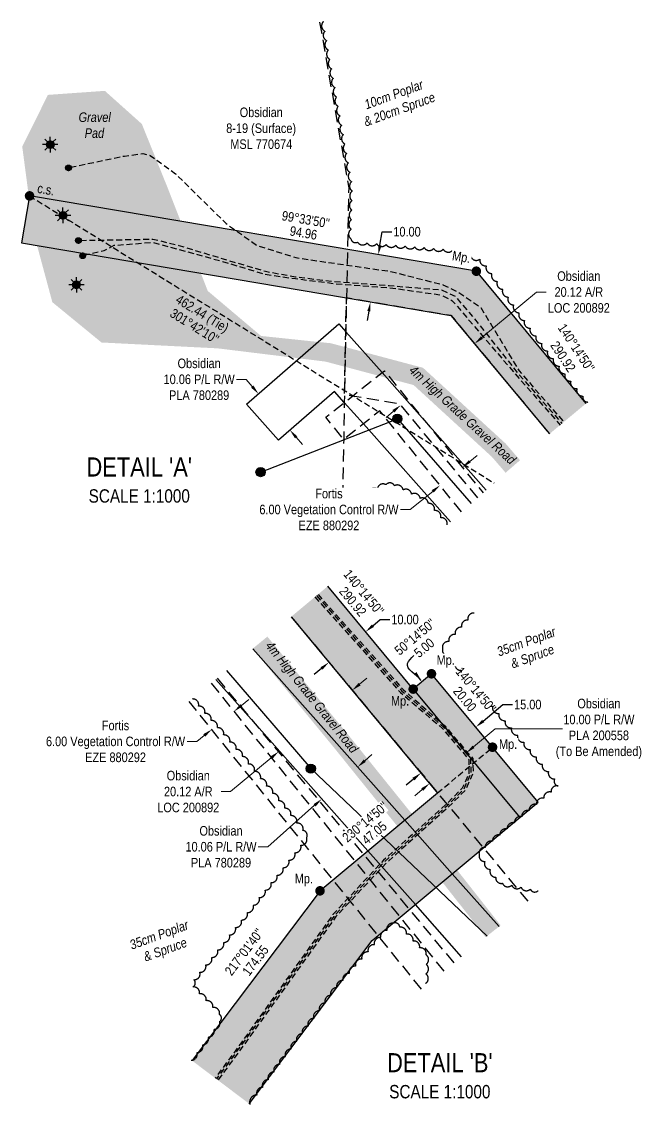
# Model space of a CAD drawing. Extents: x 622919 to 628952, y 5840458 to 5844880.
# Drawn here: x 627088 to 627738, y 5841784 to 5842918 of the extents above; entities that cross this region are included whole.
import ezdxf
from ezdxf.enums import TextEntityAlignment as Align

# ---------------------------------------------------------------- set-up
doc = ezdxf.new("R2010")
doc.units = 0
doc.header["$LTSCALE"] = 5
doc.header["$PDSIZE"] = 0.5
for name, pattern in [('0', [1, 1, 0]), ('foc-ACCESSROAD', [3.75, 2.5, -1.25]), ('foc-FLOWLINE', [3.75, 2.5, -1.25]), ('foc-TIELINE', [1.875, 1.25, -0.625]), ('foc-TRAV', [1.875, 1.25, -0.625]), ('POWERLINE5', [7.8, 2.4, -0.6, 0.6, -0.6, 0.6, -0.6, 2.4]), ('UG_PIPE', [1.875, 1.25, -0.625])]:
    doc.linetypes.add(name, pattern=pattern)
doc.layers.get('Defpoints').update_dxf_attribs({"color": 9})
for name, color, linetype in [('AS-PIPE-UG', 44, 'UG_PIPE'), ('AS-POWER', 104, 'foc-POWER'), ('AS-POWER-EXISTING', 72, 'POWERLINE5'), ('AS-ROADS', 254, 'Continuous'), ('AS-SYMBOL', 7, 'Continuous'), ('C-AR', 13, 'foc-ACCESSROAD'), ('C-RW', 13, 'Continuous'), ('C-WS', 13, 'foc-ACCESSROAD'), ('C-WS-S', 8, 'Continuous'), ('DETAIL-T', 7, 'Continuous'), ('F-EZE', 190, 'foc-FLOWLINE'), ('L-BD', 7, 'Continuous'), ('L-BD1', 253, 'Continuous'), ('L-MON', 1, 'Continuous'), ('L-MON-T', 1, 'Continuous'), ('L-TIE', 7, 'foc-TIELINE'), ('P-PROPOSED', 10, 'Continuous'), ('P-PROPOSED-H', 21, 'Continuous'), ('P-TRAV', 4, 'foc-TRAV'), ('P-TXT', 4, 'Continuous'), ('T-BUSH', 110, '0'), ('T-BUSH-T', 110, 'Continuous')]:
    doc.layers.add(name, color=color, linetype=linetype)
for name, color, linetype, lineweight in [('C-AR-T', 13, 'Continuous', 9), ('C-RW-T', 13, 'Continuous', 9), ('C-WS-T', 13, 'Continuous', 9), ('F-EZE-T', 190, 'Continuous', 9), ('T-TEXT', 48, 'Continuous', 18)]:
    doc.layers.add(name, color=color, linetype=linetype, lineweight=lineweight)
doc.styles.add('80CG', font='ARIALN.TTF', dxfattribs={"height": 10})
doc.styles.add('80L', font='ARIALN.TTF', dxfattribs={"height": 10})
doc.styles.add('foc-LtypeFont', font='ARIALN.TTF', dxfattribs={"height": 7.35})
doc.linetypes.add('foc-POWER', pattern='A,6,-1,["P",foc-LtypeFont,S=0.2,R=0,X=-0.625,Y=-0.75],-1.24,4', length=12.24)
doc.dimstyles.new('Compass 5 000', dxfattribs={"dimscale": 5, "dimtxt": 9, "dimasz": 2, "dimexe": 0.2, "dimexo": 0.0625, "dimgap": 0.5, "dimtad": 0, "dimtih": 1, "dimtoh": 1, "dimzin": 0, "dimdsep": 46, "dimtxsty": '80CG', "dimcen": 0.1, "dimse1": 1, "dimse2": 1, "dimclrd": 256, "dimclrt": 256, "dimaunit": 1, "dimadec": 4, "dimazin": 0, "dimtfac": 0.06, "dimtofl": 0, "dimtmove": 0, "dimatfit": 1, "dimfxl": 0.2, "dimtolj": 1, "dimtzin": 0, "dimlwd": -1, "dimarcsym": 0})

# ---------------------------------------------------------------- blocks, each defined once
blk = doc.blocks.new('PLIA')
at = {"color": 255, "const_width": 1}
blk.add_lwpolyline([(-0.5, 0, 1), (0.5, 0, 1)], format="xyb", close=True, dxfattribs=at)
blk = doc.blocks.new('PLIAA')
blk.add_blockref('PLIA', (0, 0))
blk = doc.blocks.new('PLIB')
at = {"color": 1}
blk.add_circle((0, 0), 0.8, dxfattribs=at)
blk = doc.blocks.new('PLIBB')
blk.add_blockref('PLIB', (0, 0))
blk = doc.blocks.new('PLICC')
for name in ['PLIAA', 'PLIBB']:
    blk.add_blockref(name, (0, 0))
blk = doc.blocks.new('PLI')
blk.add_blockref('PLICC', (0, 0))
blk = doc.blocks.new('POWERPOLE')
h = blk.add_hatch(color=255)
edge = h.paths.add_edge_path()
edge.add_arc((0, 0), 0.96, 0, 360)
at = {"linetype": 'Continuous'}
for p, q in [((0.68, -0.68), (-0.68, 0.68)), ((-0.68, -0.68), (0.68, 0.68))]:
    blk.add_line(p, q, dxfattribs=at)
blk.add_circle((0, 0), 0.96, dxfattribs=at)
blk = doc.blocks.new('*D75')
at = {"layer": 'Defpoints', "color": 0, "transparency": 16777216}
for p in [(627448.7, 5842279.1), (627449.4, 5842278.2), (627411, 5842246.2)]:
    blk.add_point(p, dxfattribs=at)
at = {"layer": 'P-TXT', "transparency": 16777216}
for p, q in [((627456.3, 5842285.5), (627464, 5842291.9)), ((627464, 5842291.9), (627474, 5842291.9)), ((627402.5, 5842240.8), (627394.9, 5842234.4))]:
    blk.add_line(p, q, dxfattribs=at)
for points in [[(627455.3, 5842286.8), (627457.4, 5842284.2), (627448.7, 5842279.1)], [(627401.5, 5842242), (627403.6, 5842239.5), (627410.2, 5842247.1)]]:
    blk.add_solid(points, dxfattribs=at)
at = {"layer": 'P-TXT', "transparency": 16777216, "insert": (627490, 5842291.9), "char_height": 10, "attachment_point": 5, "style": '80CG'}
blk.add_mtext('\\A1;10.00', dxfattribs=at)
blk = doc.blocks.new('*D76')
at = {"layer": 'Defpoints', "color": 0, "transparency": 16777216}
for p in [(627309.7, 5842197), (627286.4, 5842178.1), (627287.4, 5842176.8)]:
    blk.add_point(p, dxfattribs=at)
at = {"layer": 'F-EZE-T', "transparency": 16777216}
for p, q in [((627318.5, 5842202), (627326.3, 5842208.3)), ((627271.8, 5842164.3), (627261.8, 5842164.3)), ((627279.6, 5842170.6), (627271.8, 5842164.3))]:
    blk.add_line(p, q, dxfattribs=at)
for points in [[(627317.5, 5842203.3), (627319.6, 5842200.7), (627310.7, 5842195.7)], [(627278.6, 5842171.9), (627280.7, 5842169.3), (627287.4, 5842176.8)]]:
    blk.add_solid(points, dxfattribs=at)
at = {"layer": 'F-EZE-T', "transparency": 16777216, "insert": (627186.7, 5842164.3), "char_height": 10, "attachment_point": 5, "style": '80CG'}
blk.add_mtext('\\A1;Fortis\\P6.00 Vegetation Control R/W\\PEZE 880292', dxfattribs=at)
blk = doc.blocks.new('*D77')
at = {"layer": 'C-AR-T', "transparency": 16777216}
for p, q in [((627442.3, 5842224.2), (627450, 5842230.6)), ((627349.8, 5842147.2), (627307.2, 5842111.8)), ((627307.2, 5842111.8), (627297.2, 5842111.8))]:
    blk.add_line(p, q, dxfattribs=at)
for points in [[(627441.3, 5842225.5), (627443.4, 5842222.9), (627434.6, 5842217.8)], [(627348.7, 5842148.5), (627350.9, 5842145.9), (627357.5, 5842153.6)]]:
    blk.add_solid(points, dxfattribs=at)
at = {"layer": 'Defpoints', "color": 0, "transparency": 16777216}
for p in [(627434.6, 5842217.8), (627483.6, 5842159), (627406.4, 5842094.8)]:
    blk.add_point(p, dxfattribs=at)
at = {"layer": 'C-AR-T', "transparency": 16777216, "insert": (627262.9, 5842111.8), "char_height": 10, "attachment_point": 5, "style": '80CG'}
blk.add_mtext('\\A1;Obsidian\\P20.12 A/R\\PLOC 200892', dxfattribs=at)
blk = doc.blocks.new('*D78')
at = {"layer": 'C-RW-T', "transparency": 16777216}
for p, q in [((627447.8, 5842144.1), (627455.3, 5842150.8)), ((627395.3, 5842097.5), (627346.3, 5842054)), ((627346.3, 5842054), (627336.3, 5842054))]:
    blk.add_line(p, q, dxfattribs=at)
for points in [[(627446.7, 5842145.4), (627448.9, 5842142.9), (627440.4, 5842137.5)], [(627394.2, 5842098.7), (627396.4, 5842096.2), (627402.8, 5842104.1)]]:
    blk.add_solid(points, dxfattribs=at)
at = {"layer": 'Defpoints', "color": 0, "transparency": 16777216}
for p in [(627446.1, 5842131), (627402.8, 5842104.1), (627408.5, 5842097.6)]:
    blk.add_point(p, dxfattribs=at)
at = {"layer": 'C-RW-T', "transparency": 16777216, "insert": (627297.2, 5842054), "char_height": 10, "attachment_point": 5, "style": '80CG'}
blk.add_mtext('\\A1;Obsidian\\P10.06 P/L R/W\\PPLA 780289', dxfattribs=at)
blk = doc.blocks.new('GAS')
h = blk.add_hatch(color=255)
h.dxf.hatch_style = 1
edge = h.paths.add_edge_path()
edge.add_arc((0, 0), 0.9, 0, 360)
for p, q in [((-0.81, 0), (-1.62, 0)), ((-0.57, 0.57), (-1.14, 1.14)), ((0, 0.81), (0, 1.62)), ((0.57, 0.57), (1.14, 1.14)), ((1.62, 0), (0.81, 0)), ((-0.57, -0.57), (-1.14, -1.14)), ((0, -0.81), (0, -1.62)), ((1.14, -1.14), (0.57, -0.57))]:
    blk.add_line(p, q)
blk.add_circle((0, 0), 0.8)
blk = doc.blocks.new('RISER')
h = blk.add_hatch(color=255)
h.dxf.hatch_style = 1
edge = h.paths.add_edge_path()
edge.add_arc((0, 0), 0.7, 0, 360)
blk.add_hatch(color=13).paths.add_polyline_path([(0.58, -0.15), (-0.58, -0.15, 0.774597)])
at = {"color": 13}
blk.add_line((-0.58, -0.15), (0.58, -0.15), dxfattribs=at)
blk.add_circle((0, 0), 0.6, dxfattribs=at)
blk = doc.blocks.new('*D101')
at = {"layer": 'Defpoints', "color": 0, "transparency": 16777216}
for p in [(627462.1, 5842673.9), (627467.2, 5842673), (627458.9, 5842623.8)]:
    blk.add_point(p, dxfattribs=at)
at = {"layer": 'P-TXT', "transparency": 16777216}
for p, q in [((627463.7, 5842683.8), (627466.1, 5842697.9)), ((627466.1, 5842697.9), (627476.1, 5842697.9)), ((627452.1, 5842614.8), (627450.5, 5842604.9))]:
    blk.add_line(p, q, dxfattribs=at)
for points in [[(627462.1, 5842684), (627465.4, 5842683.5), (627462.1, 5842673.9)], [(627450.5, 5842615), (627453.8, 5842614.5), (627453.8, 5842624.6)]]:
    blk.add_solid(points, dxfattribs=at)
at = {"layer": 'P-TXT', "transparency": 16777216, "insert": (627492.1, 5842697.9), "char_height": 10, "attachment_point": 5, "style": '80CG'}
blk.add_mtext('\\A1;10.00', dxfattribs=at)
blk = doc.blocks.new('*D102')
at = {"layer": 'C-RW-T', "transparency": 16777216}
for p, q in [((627323.4, 5842543.4), (627313.4, 5842543.4)), ((627329.9, 5842535.8), (627323.4, 5842543.4)), ((627376, 5842482.7), (627382.5, 5842475.2))]:
    blk.add_line(p, q, dxfattribs=at)
for points in [[(627331.2, 5842536.9), (627328.7, 5842534.7), (627336.5, 5842528.2)], [(627377.2, 5842483.8), (627374.7, 5842481.6), (627369.4, 5842490.3)]]:
    blk.add_solid(points, dxfattribs=at)
at = {"layer": 'Defpoints', "color": 0, "transparency": 16777216}
for p in [(627349.5, 5842539.6), (627336.5, 5842528.2), (627382.5, 5842501.6)]:
    blk.add_point(p, dxfattribs=at)
at = {"layer": 'C-RW-T', "transparency": 16777216, "insert": (627274.3, 5842543.4), "char_height": 10, "attachment_point": 5, "style": '80CG'}
blk.add_mtext('\\A1;Obsidian\\P10.06 P/L R/W\\PPLA 780289', dxfattribs=at)
blk = doc.blocks.new('*D103')
at = {"layer": 'Defpoints', "color": 0, "transparency": 16777216}
for p in [(627526.7, 5842432.4), (627562.6, 5842435.8), (627539.2, 5842416.9)]:
    blk.add_point(p, dxfattribs=at)
at = {"layer": 'F-EZE-T', "transparency": 16777216}
for p, q in [((627557.9, 5842457.5), (627565.6, 5842463.8)), ((627519, 5842426.1), (627495.4, 5842407.1)), ((627495.4, 5842407.1), (627485.4, 5842407.1))]:
    blk.add_line(p, q, dxfattribs=at)
for points in [[(627556.8, 5842458.8), (627558.9, 5842456.3), (627550.1, 5842451.3)], [(627517.9, 5842427.4), (627520, 5842424.8), (627526.7, 5842432.4)]]:
    blk.add_solid(points, dxfattribs=at)
at = {"layer": 'F-EZE-T', "transparency": 16777216, "insert": (627410.3, 5842407.1), "char_height": 10, "attachment_point": 5, "style": '80CG', "bg_fill": 3, "box_fill_scale": 1.1, "bg_fill_color": 256, "bg_fill_true_color": 13158600, "bg_fill_transparency": 0}
blk.add_mtext('\\A1;Fortis\\P6.00 Vegetation Control R/W\\PEZE 880292', dxfattribs=at)
blk = doc.blocks.new('*D104')
at = {"layer": 'C-AR-T', "transparency": 16777216}
for p, q in [((627570.5, 5842587.1), (627627.9, 5842634.8)), ((627627.9, 5842634.8), (627637.9, 5842634.8)), ((627477.8, 5842510), (627470.2, 5842503.6))]:
    blk.add_line(p, q, dxfattribs=at)
for points in [[(627569.5, 5842588.4), (627571.6, 5842585.8), (627562.8, 5842580.7)], [(627476.8, 5842511.3), (627478.9, 5842508.7), (627485.5, 5842516.4)]]:
    blk.add_solid(points, dxfattribs=at)
at = {"layer": 'Defpoints', "color": 0, "transparency": 16777216}
for p in [(627562.8, 5842580.7), (627582.5, 5842557.1), (627505.2, 5842492.8)]:
    blk.add_point(p, dxfattribs=at)
at = {"layer": 'C-AR-T', "transparency": 16777216, "insert": (627672.1, 5842634.8), "char_height": 10, "attachment_point": 5, "style": '80CG'}
blk.add_mtext('\\A1;Obsidian\\P20.12 A/R\\PLOC 200892', dxfattribs=at)
blk = doc.blocks.new('*D131')
at = {"layer": 'Defpoints', "color": 0, "transparency": 16777216}
for p in [(627558, 5842186.8), (627564.2, 5842179.3), (627500.4, 5842138.8)]:
    blk.add_point(p, dxfattribs=at)
at = {"layer": 'P-TXT', "transparency": 16777216}
for p, q in [((627571.9, 5842185.7), (627592.6, 5842202.9)), ((627592.6, 5842202.9), (627602.6, 5842202.9)), ((627498.9, 5842124.9), (627491.2, 5842118.5))]:
    blk.add_line(p, q, dxfattribs=at)
for points in [[(627570.8, 5842187), (627573, 5842184.4), (627564.2, 5842179.3)], [(627497.8, 5842126.2), (627500, 5842123.6), (627506.6, 5842131.3)]]:
    blk.add_solid(points, dxfattribs=at)
at = {"layer": 'P-TXT', "transparency": 16777216, "insert": (627618.6, 5842202.9), "char_height": 10, "attachment_point": 5, "style": '80CG'}
blk.add_mtext('\\A1;15.00', dxfattribs=at)

msp = doc.modelspace()

# ---------------------------------------------------------------- hatches: boundary and pattern name
at = {"layer": 'AS-ROADS'}
h = msp.add_hatch(color=256, dxfattribs=at)
h.dxf.hatch_style = 1
h.paths.add_polyline_path([(627406.73, 5842561.995), (627293.713, 5842575.845), (627171.993, 5842581.99), (627120.493, 5842624.16), (627100.858, 5842696.915), (627088.948, 5842787.06), (627115.853, 5842841.22), (627175.468, 5842845.45), (627214.228, 5842810.785), (627241.198, 5842744.165), (627283.298, 5842635.99), (627339.133, 5842588.84), (627411.855, 5842581.221)])
at = {"layer": 'P-PROPOSED-H'}
h = msp.add_hatch(color=256, dxfattribs=at)
h.dxf.hatch_style = 1
h.paths.add_polyline_path([(627641.371, 5842486.288), (627679.797, 5842518.25), (627564.718, 5842656.605), (627096.613, 5842735.48), (627088.308, 5842686.192), (627538.141, 5842610.396)])
h = msp.add_hatch(color=256, dxfattribs=at)
h.dxf.hatch_style = 1
h.paths.add_polyline_path([(627409.03, 5842326.758), (627370.603, 5842294.796), (627524.056, 5842110.308), (627400.927, 5842007.878), (627266.848, 5841830.146), (627326.7, 5841784.994), (627455.55, 5841955.794), (627629.673, 5842100.646), (627517.732, 5842235.123), (627498.562, 5842219.118)])

# ---------------------------------------------------------------- linework, layer by layer
at = {"layer": 'AS-PIPE-UG', "flags": 128}
for points in [[(627139.423, 5842765.375), (627196.043, 5842777.215), (627215.118, 5842779.83), (627223.018, 5842777.92), (627249.598, 5842758.61), (627271.328, 5842737.225), (627302.473, 5842706.605), (627334.713, 5842683.765), (627375.573, 5842670.95), (627422.533, 5842663.915), (627475.083, 5842656.39), (627529.573, 5842642.5), (627546.198, 5842634.47), (627569.258, 5842618.955), (627609.438, 5842552.355), (627656.344, 5842498.742)], [(627149.898, 5842688.89), (627185.558, 5842689.405), (627225.918, 5842690.27), (627253.163, 5842683.62), (627299.598, 5842669.525), (627343.948, 5842656.495), (627375.158, 5842650.765), (627415.638, 5842645.825), (627473.338, 5842641.63), (627528.373, 5842637.07), (627542.468, 5842630.39), (627560.883, 5842609.075), (627607.508, 5842550.69), (627654.469, 5842497.183)], [(627153.393, 5842673.37), (627174.858, 5842678.14), (627185.383, 5842683.72), (627225.663, 5842686.83), (627252.023, 5842679.735), (627298.813, 5842666.845), (627343.153, 5842653.47), (627375.163, 5842648.815), (627416.183, 5842643.69), (627473.583, 5842639.395), (627528.043, 5842631.725), (627539.148, 5842626.05), (627547.123, 5842617.22), (627557.978, 5842604.305), (627605.413, 5842549.19), (627652.563, 5842495.598)], [(627395.622, 5842315.606), (627485.337, 5842215.383), (627528.827, 5842178.213), (627556.882, 5842145.463), (627556.827, 5842130.158), (627549.952, 5842115.508), (627532.872, 5842098.148), (627467.572, 5842040.033), (627414.472, 5841983.058), (627318.562, 5841849.088), (627291.151, 5841811.812)], [(627397.276, 5842316.981), (627486.797, 5842217.063), (627530.452, 5842179.333), (627558.672, 5842146.403), (627558.917, 5842130.813), (627551.362, 5842114.083), (627533.837, 5842096.658), (627468.737, 5842038.523), (627415.387, 5841981.158), (627319.812, 5841848.173), (627292.366, 5841810.896)], [(627398.828, 5842318.272), (627488.527, 5842218.268), (627531.717, 5842180.658), (627560.887, 5842146.568), (627561.497, 5842131.548), (627553.087, 5842113.128), (627535.112, 5842095.298), (627470.342, 5842037.023), (627417.537, 5841980.903), (627321.907, 5841847.638), (627293.917, 5841809.725)]]:
    msp.add_lwpolyline(points, dxfattribs=at)
at = {"layer": 'AS-POWER', "flags": 128}
for points in [[(627339.761, 5842446.726), (627481.993, 5842502.145), (627559.223, 5842413.382)], [(627302.885, 5842238.47), (627391.282, 5842135.823), (627575.899, 5841960.422)]]:
    msp.add_lwpolyline(points, dxfattribs=at)
at = {"layer": 'AS-ROADS', "const_width": 19.993, "flags": 128}
for points in [[(627602.931, 5842452.173), (627588.233, 5842469.195), (627503.938, 5842546.45), (627409.303, 5842571.655)], [(627582.29, 5841965.588), (627535.987, 5842024.423), (627423.672, 5842163.758), (627338.047, 5842267.717)]]:
    msp.add_lwpolyline(points, dxfattribs=at)
at = {"layer": 'C-AR', "flags": 128}
for points in [[(627566.141, 5842419.522), (627484.601, 5842517.531), (627434.819, 5842525.918), (627426.58, 5842527.306), (627427.933, 5842593.263), (627428.664, 5842628.936), (627538.067, 5842610.503), (627641.394, 5842486.308)], [(627370.727, 5842294.899), (627524.173, 5842110.462), (627572.123, 5842052.825), (627619.603, 5841995.755)], [(627541.392, 5841932.524), (627494.816, 5841988.508), (627446.867, 5842046.141), (627337.103, 5842178.075), (627293.412, 5842230.59)]]:
    msp.add_lwpolyline(points, dxfattribs=at)
at = {"layer": 'C-RW'}
for points in [[(627537.483, 5842394.089), (627446.354, 5842496.77), (627426.407, 5842519.259), (627416.148, 5842530.805), (627357.349, 5842479.788), (627323.932, 5842517.354), (627420.751, 5842601.356), (627427.933, 5842593.263), (627465.907, 5842550.477), (627510.389, 5842500.357), (627575.086, 5842427.461)], [(627330.404, 5842261.36), (627489.751, 5842081.822), (627539.542, 5842025.72), (627588.474, 5841970.588)], [(627549.336, 5841938.947), (627500.875, 5841993.548), (627451.084, 5842049.65), (627337.103, 5842178.075), (627291.732, 5842229.193)]]:
    msp.add_lwpolyline(points, dxfattribs=at)
at = {"layer": 'C-RW', "flags": 128}
msp.add_lwpolyline([(627498.562, 5842219.118), (627610.433, 5842084.641)], dxfattribs=at)
at = {"layer": 'C-RW-T'}
for p, q in [((627584.483, 5842177.509), (627655.166, 5842177.509)), ((627508.044, 5842113.92), (627500.356, 5842107.525))]:
    msp.add_line(p, q, dxfattribs=at)
for points in [[(627560.783, 5842159.961), (627562.914, 5842157.399), (627554.161, 5842152.285)], [(627506.978, 5842115.202), (627509.11, 5842112.639), (627515.732, 5842120.316)]]:
    msp.add_solid(points, dxfattribs=at)
at = {"layer": 'C-WS', "flags": 128}
msp.add_lwpolyline([(627400.52, 5842917.282), (627431.025, 5842743.977), (627429.702, 5842679.448), (627428.664, 5842628.936), (627427.933, 5842593.263), (627426.58, 5842527.306), (627426.409, 5842519.256), (627425.721, 5842480.557), (627424.534, 5842426.16)], dxfattribs=at)
at = {"layer": 'F-EZE', "flags": 128}
for points in [[(627549.254, 5842404.535), (627463.645, 5842510.431), (627446.354, 5842496.77), (627425.771, 5842480.555), (627406.947, 5842503.894), (627426.407, 5842519.259), (627434.821, 5842525.918), (627465.907, 5842550.477), (627468.325, 5842552.389), (627510.389, 5842500.357), (627571.729, 5842424.481)], [(627286.91, 5842225.182), (627437.771, 5842038.577), (627484.908, 5841980.27), (627530.577, 5841923.78)], [(627507.233, 5841904.908), (627461.832, 5841961.066), (627414.693, 5842019.374), (627263.832, 5842205.986)]]:
    msp.add_lwpolyline(points, dxfattribs=at)
at = {"layer": 'P-TRAV', "color": 4, "flags": 128}
msp.add_lwpolyline([(627524.173, 5842110.462), (627581.707, 5842158.268)], dxfattribs=at)
at = {"layer": 'T-BUSH', "flags": 128}
for points in [[(627404.044, 5842917.889, 0.01374536), (627404.344, 5842917.739, 0.52056705), (627406.093, 5842907.897, 0.52056705), (627407.842, 5842898.055, 0.52056705), (627409.591, 5842888.213, 0.52056705), (627411.34, 5842878.37, 0.52056705), (627413.089, 5842868.528, 0.52056705), (627414.838, 5842858.686, 0.52056705), (627416.587, 5842848.844, 0.52056705), (627418.337, 5842839.001, 0.52056705), (627420.086, 5842829.159, 0.52056705), (627421.835, 5842819.317, 0.52056705), (627423.584, 5842809.475, 0.52056705), (627425.333, 5842799.633, 0.52056705), (627427.082, 5842789.79, 0.52056705), (627428.831, 5842779.948, 0.52056705), (627430.58, 5842770.106, 0.52056705), (627432.329, 5842760.264, 0.52056705), (627434.078, 5842750.421, 0.52056705), (627434.807, 5842740.504, 0.52056705), (627434.512, 5842730.512, 0.52056705), (627434.216, 5842720.52, 0.52056705), (627433.92, 5842710.528, 0.52056705), (627433.625, 5842700.536, 0.52056705), (627433.329, 5842690.544, 0.52056705), (627440.358, 5842687.094, 0.52056705), (627450.32, 5842686.264, 0.52056705), (627460.282, 5842685.433, 0.52056705), (627470.244, 5842684.603, 0.52056705), (627480.206, 5842683.772, 0.52056705), (627490.168, 5842682.942, 0.52056705), (627500.13, 5842682.111, 0.52056705), (627510.092, 5842681.281, 0.52056705), (627520.053, 5842680.45, 0.52056705), (627530.015, 5842679.62, 0.52056705), (627539.943, 5842678.623, 0.52056705), (627549.427, 5842675.462, 0.52056705), (627558.91, 5842672.301, 0.52056705), (627568.394, 5842669.141, 0.52056705), (627575.17, 5842662.358, 0.52056705), (627580.884, 5842654.156, 0.52056705), (627586.598, 5842645.954, 0.52056705), (627592.312, 5842637.751, 0.52056705), (627598.026, 5842629.549, 0.52056705), (627603.74, 5842621.346, 0.52056705), (627609.454, 5842613.144, 0.52056705), (627615.168, 5842604.942, 0.52056705), (627621.137, 5842596.925, 0.52056705), (627627.211, 5842588.986, 0.52056705), (627633.286, 5842581.047, 0.52056705), (627639.36, 5842573.108, 0.52056705), (627645.434, 5842565.169, 0.52056705), (627651.509, 5842557.23, 0.52056705), (627657.583, 5842549.291, 0.52056705), (627663.697, 5842541.383, 0.52056705), (627670.05, 5842533.665, 0.52056705), (627676.404, 5842525.947, 0.52056705), (627681.554, 5842519.691)], [(627533.981, 5842391.01, 0.52056705), (627527.406, 5842398.539, 0.52056705), (627520.83, 5842406.069, 0.52056705), (627514.254, 5842413.598, 0.52056705), (627505.904, 5842418.818, 0.52056705), (627496.936, 5842423.234, 0.52056705), (627487.967, 5842427.649, 0.52056705), (627478.999, 5842432.064, 0.52056705), (627470.009, 5842433.14, 0.52056705), (627460.984, 5842428.841, 0.52056705), (627451.959, 5842424.542, 0.52056705), (627442.935, 5842420.243, 0.34631904), (627435.474, 5842419.104, 0.34631904)], [(627562.592, 5842298.722, 0.52056705), (627555.93, 5842291.269, 0.52056705), (627549.269, 5842283.815, 0.52056705), (627542.608, 5842276.362, 0.52056705), (627535.946, 5842268.908, 0.52056705), (627529.306, 5842261.454, 0.52056705), (627535.869, 5842253.913, 0.52056705), (627542.431, 5842246.372, 0.52056705), (627548.993, 5842238.831, 0.52056705), (627555.555, 5842231.29, 0.52056705), (627562.117, 5842223.749, 0.52056705), (627568.679, 5842216.208, 0.52056705), (627575.241, 5842208.667, 0.52056705), (627581.803, 5842201.126, 0.52056705), (627588.366, 5842193.585, 0.52056705), (627594.928, 5842186.044, 0.52056705), (627601.49, 5842178.503, 0.52056705), (627608.052, 5842170.962, 0.52056705), (627614.614, 5842163.421, 0.52056705), (627621.152, 5842155.859, 0.52056705), (627627.546, 5842148.175, 0.52056705), (627633.94, 5842140.491, 0.52056705), (627640.334, 5842132.806, 0.52056705), (627646.728, 5842125.122, 0.52056705), (627650.629, 5842117.661, 0.52056705), (627642.974, 5842111.232, 0.52056705), (627635.319, 5842104.803, 0.52056705), (627627.664, 5842098.375, 0.52056705), (627620.009, 5842091.946, 0.52056705), (627612.354, 5842085.517, 0.52056705), (627604.699, 5842079.088, 0.52056705), (627597.044, 5842072.66, 0.52056705), (627589.389, 5842066.231, 0.52056705), (627581.733, 5842059.802, 0.52056705), (627574.078, 5842053.373, 0.52056705), (627567.911, 5842046.746, 0.52056705), (627573.61, 5842038.534, 0.52056705), (627579.31, 5842030.322, 0.52056705), (627585.01, 5842022.109, 0.52056705), (627592.003, 5842015.845, 0.52056705), (627601.783, 5842013.776, 0.52056705), (627611.563, 5842011.707, 0.52056705), (627621.343, 5842009.637, 0.52056705), (627629.335, 5842007.947, 0.52056705)], [(627266.099, 5841830.663, 0.52056705), (627272.018, 5841838.719, 0.52056705), (627277.936, 5841846.775, 0.52056705), (627283.854, 5841854.832, 0.52056705), (627289.773, 5841862.888, 0.52056705), (627295.691, 5841870.944, 0.52056705), (627295.628, 5841878.582, 0.52056705), (627288.647, 5841885.737, 0.52056705), (627281.666, 5841892.893, 0.52056705), (627274.685, 5841900.048, 0.52056705), (627267.705, 5841907.203, 0.52056705), (627268.792, 5841914.767, 0.52056705), (627275.014, 5841922.592, 0.52056705), (627281.235, 5841930.416, 0.52056705), (627287.457, 5841938.241, 0.52056705), (627293.678, 5841946.065, 0.52056705), (627299.9, 5841953.89, 0.52056705), (627306.121, 5841961.714, 0.52056705), (627312.343, 5841969.538, 0.52056705), (627318.564, 5841977.363, 0.52056705), (627324.786, 5841985.187, 0.52056705), (627331.007, 5841993.012, 0.52056705), (627337.229, 5842000.836, 0.52056705), (627343.45, 5842008.661, 0.52056705), (627349.672, 5842016.485, 0.52056705), (627355.894, 5842024.309, 0.52056705), (627362.115, 5842032.134, 0.52056705), (627368.337, 5842039.958, 0.52056705), (627374.558, 5842047.783, 0.52056705), (627380.78, 5842055.607, 0.52056705), (627387.001, 5842063.432, 0.52056705), (627383.006, 5842071.173, 0.52056705), (627376.658, 5842078.894, 0.52056705), (627370.31, 5842086.616, 0.52056705), (627363.961, 5842094.338, 0.52056705), (627357.613, 5842102.06, 0.52056705), (627351.264, 5842109.782, 0.52056705), (627344.916, 5842117.504, 0.52056705), (627338.568, 5842125.226, 0.52056705), (627332.219, 5842132.947, 0.52056705), (627325.871, 5842140.669, 0.52056705), (627319.523, 5842148.391, 0.52056705), (627313.009, 5842155.974, 0.52056705), (627306.456, 5842163.523, 0.52056705), (627299.904, 5842171.072, 0.52056705), (627293.351, 5842178.621, 0.52056705), (627286.798, 5842186.17, 0.52056705), (627280.245, 5842193.719, 0.52056705), (627273.692, 5842201.269, 0.52056705), (627267.221, 5842208.724, 0.52056705)], [(627511.648, 5841910.974, 0.52056705), (627511.891, 5841920.968, 0.52056705), (627512.133, 5841930.961, 0.52056705), (627512.173, 5841940.876, 0.52056705), (627505.265, 5841948.101, 0.52056705), (627498.357, 5841955.327, 0.52056705), (627491.449, 5841962.552, 0.52056705), (627484.541, 5841969.778, 0.52056705), (627477.696, 5841974.008, 0.52056705), (627471.101, 5841966.496, 0.52056705), (627464.506, 5841958.984, 0.52056705), (627457.91, 5841951.472, 0.52056705), (627451.315, 5841943.96, 0.52056705), (627444.72, 5841936.448, 0.52056705), (627438.124, 5841928.936, 0.52056705), (627431.529, 5841921.424, 0.52056705), (627424.934, 5841913.912, 0.52056705), (627418.338, 5841906.4, 0.52056705), (627412.31, 5841898.43, 0.52056705), (627406.348, 5841890.406, 0.52056705), (627400.386, 5841882.382, 0.52056705), (627394.425, 5841874.357, 0.52056705), (627388.463, 5841866.333, 0.52056705), (627382.501, 5841858.309, 0.52056705), (627376.539, 5841850.285, 0.52056705), (627370.578, 5841842.261, 0.52056705), (627364.616, 5841834.237, 0.52056705), (627358.654, 5841826.213, 0.52056705), (627352.692, 5841818.188, 0.52056705), (627346.731, 5841810.164, 0.52056705), (627340.769, 5841802.14, 0.52056705), (627334.807, 5841794.116, 0.52056705), (627327.565, 5841784.369, 0.52056705)]]:
    msp.add_lwpolyline(points, format="xyb", dxfattribs=at)

# ---------------------------------------------------------------- block references
at = {"layer": 'AS-POWER-EXISTING', "xscale": 4.9982219, "yscale": 4.9982219, "zscale": 4.9982219}
for p in [(627481.993, 5842502.145), (627391.282, 5842135.823)]:
    msp.add_blockref('POWERPOLE', p, dxfattribs=at)
at = {"layer": 'AS-SYMBOL', "xscale": 4.9982219, "yscale": 4.9982219, "zscale": 4.9982219}
for p in [(627137.428, 5842764.8), (627147.743, 5842688.71), (627152.273, 5842672.86)]:
    msp.add_blockref('RISER', p, dxfattribs=at)
at = {"layer": 'C-WS-S', "xscale": 4.9982219, "yscale": 4.9982219, "zscale": 4.9982219}
for p in [(627118.278, 5842789.11), (627131.588, 5842715.075), (627145.743, 5842642.39)]:
    msp.add_blockref('GAS', p, dxfattribs=at)
at = {"layer": 'L-MON', "xscale": 4.9982219, "yscale": 4.9982219, "zscale": 4.9982219}
for p in [(627096.613, 5842735.48), (627498.562, 5842219.118), (627581.707, 5842158.268)]:
    msp.add_blockref('PLI', p, dxfattribs=at)

# ---------------------------------------------------------------- texts
at = {"layer": 'C-RW-T', "insert": (627693.13, 5842177.509), "char_height": 10, "attachment_point": 5, "style": '80CG'}
msp.add_mtext('\\A1;Obsidian\\P10.00 P/L R/W\\PPLA 200558\\P(To Be Amended)', dxfattribs=at)
at = {"layer": 'C-WS-T', "insert": (627302.364, 5842827.97), "char_height": 9.99643, "attachment_point": 1, "style": '80L'}
msp.add_mtext_dynamic_manual_height_columns('\\pi14.403;Obsidian\\P\\pi0.29138;8-19 (Surface)\\P\\pi4.5497;MSL 770674', width=72.62387, gutter_width=50, heights=[0], dxfattribs=at)
at = {"layer": 'DETAIL-T', "color": 3, "char_height": 19.99289, "width": 217.03093, "attachment_point": 5, "style": '80CG'}
for s, insert in [("DETAIL 'A'\\P{\\H0.7x;SCALE 1:1000}", (627211.542, 5842437.876)), ("DETAIL 'B'\\P{\\H0.7x;SCALE 1:1000}", (627526.477, 5841814.203))]:
    msp.add_mtext(s, dxfattribs=dict(at, insert=insert))
at = {"layer": 'L-BD', "style": '80L'}
for s, p in [('462.44 (Tie)', (627276.982, 5842611.233)), ("301°42'10''", (627269.496, 5842599.113))]:
    msp.add_text(s, height=9.99644, rotation=328.2975, dxfattribs=at).set_placement(p, align=Align.MIDDLE)
at = {"layer": 'L-BD1', "style": '80L'}
for s, height, rotation, p in [("99°33'50''", 9.9964, 350.4356, (627386.002, 5842710.794)), ('94.96', 9.9964, 350.4356, (627383.635, 5842696.747)), ("140°14'50''", 9.99644, 309.7528, (627446.857, 5842320.361)), ('290.92', 9.9964, 309.7528, (627435.329, 5842310.772)), ('20.00', 9.9964, 309.7744, (627552.7, 5842208.741)), ("217°01'40''", 9.99644, 52.9693, (627321.386, 5841943.937)), ('174.55', 9.9964, 52.9693, (627333.356, 5841934.906))]:
    msp.add_text(s, height=height, rotation=rotation, dxfattribs=at).set_placement(p, align=Align.MIDDLE)
at = {"layer": 'L-BD1', "insert": (627673.624, 5842579.225), "char_height": 9.99644, "width": 48.72211, "attachment_point": 2, "rotation": 303.67009, "style": '80L'}
msp.add_mtext("140°14'50'' 290.92", dxfattribs=at)
at = {"layer": 'L-MON-T', "insert": (627114.598, 5842747.179), "char_height": 9.9964, "width": 16.94254, "attachment_point": 2, "rotation": 350.435587, "style": '80L'}
msp.add_mtext('c.s.', dxfattribs=at)
at = {"layer": 'L-MON-T', "insert": (627484.801, 5842211.782), "char_height": 9.9964, "width": 18.21085, "attachment_point": 2, "style": '80L', "bg_fill": 1, "box_fill_scale": 1.15, "bg_fill_color": 21, "bg_fill_transparency": 0}
msp.add_mtext('Mp.', dxfattribs=at)
at = {"layer": 'T-BUSH-T', "char_height": 9.98908, "attachment_point": 1, "rotation": 20, "style": '80L'}
for s, width, insert in [('\\pi7.2695;{\\fArial Narrow|b0|i1|c0|p34;10cm Poplar \\P\\pi0.51354;& 20cm Spruce}', 78.07794, (627439.522, 5842832.907)), ('\\pi6.9946;{\\fArial Narrow|b0|i1|c0|p34;35cm Poplar \\P\\pi16.357;& Spruce}', 78.59806, (627193.827, 5841953.207))]:
    msp.add_mtext_dynamic_manual_height_columns(s, width=width, gutter_width=100, heights=[0], dxfattribs=dict(at, insert=insert))
at = {"layer": 'T-TEXT', "insert": (627143.111, 5842822.877), "char_height": 9.99636, "attachment_point": 1, "style": '80L', "bg_fill": 1, "box_fill_scale": 1, "bg_fill_color": 254, "bg_fill_transparency": 0}
msp.add_mtext_dynamic_manual_height_columns('\\pi4.8891;{\\fArial Narrow|b0|i1|c0|p34;Gravel \\P\\pi11.251;Pad}', width=42.88353, gutter_width=50, heights=[0], dxfattribs=at)
at = {"layer": 'T-TEXT', "insert": (627396.473, 5842213.926), "char_height": 9.99644, "width": 174.63107, "attachment_point": 2, "rotation": 308.871554, "style": '80L'}
msp.add_mtext('{\\fArial Narrow|b0|i1|c0|p34;4m High Grade Gravel Road}', dxfattribs=at)

# ---------------------------------------------------------------- dimensions: what is measured, and where the dimension line sits
at = {"layer": 'C-RW-T', "color": 4}
dim = msp.add_aligned_dim(p1=(627382.465, 5842501.579), p2=(627349.518, 5842539.553), distance=17.25, text='Obsidian\\P10.06 P/L R/W\\PPLA 780289', dimstyle='Compass 5 000', dxfattribs=at)
dim.commit()
dim.dimension.update_dxf_attribs({"geometry": '*D102', "text_midpoint": (627274.296, 5842543.355)})
at = {"layer": 'F-EZE-T', "color": 4}
dim = msp.add_aligned_dim(p1=(627309.696, 5842196.997), p2=(627286.354, 5842178.127), distance=1.653, text='Fortis\\P6.00 Vegetation Control R/W\\PEZE 880292', dimstyle='Compass 5 000', dxfattribs=at)
dim.commit()
dim.dimension.update_dxf_attribs({"geometry": '*D76', "text_midpoint": (627186.683, 5842164.268)})
at = {"layer": 'P-TXT'}
dim = msp.add_linear_dim(base=(627462.078, 5842673.899), p1=(627458.858, 5842623.755), p2=(627467.162, 5842673.043), angle=80.435587, text='10.00', dimstyle='Compass 5 000', dxfattribs=at)
dim.commit()
dim.dimension.update_dxf_attribs({"geometry": '*D101', "text_midpoint": (627492.055, 5842697.869), "dimtype": 161})
at = {"layer": 'P-TXT', "color": 4}
dim = msp.add_linear_dim(base=(627448.662, 5842279.111), p1=(627410.999, 5842246.23), p2=(627449.426, 5842278.192), angle=39.752775, text='10.00', dimstyle='Compass 5 000', dxfattribs=at)
dim.commit()
dim.dimension.update_dxf_attribs({"geometry": '*D75', "text_midpoint": (627489.976, 5842291.901), "dimtype": 161})

# ---------------------------------------------------------------- leaders
at = {"layer": 'L-BD1', "path_type": 1}
msp.add_leader([(627507.042, 5842228.177), (627492.518, 5842245.934), (627499.148, 5842254.16)], dimstyle='Compass 5 000', override={"dimgap": 0.5, "dimtad": 0}, dxfattribs=at)

# ---------------------------------------------------------------- next in the draw order: texts
at = {"layer": 'L-MON-T', "insert": (627549.855, 5842676.563), "char_height": 9.9964, "width": 18.21085, "attachment_point": 2, "rotation": 350.435587, "style": '80L', "bg_fill": 3, "box_fill_scale": 1.15, "bg_fill_color": 256, "bg_fill_true_color": 256, "bg_fill_transparency": 0}
msp.add_mtext('Mp.', dxfattribs=at)
at = {"layer": 'L-MON-T', "char_height": 9.9964, "width": 18.21085, "attachment_point": 2, "style": '80L', "bg_fill": 3, "box_fill_scale": 1.15, "bg_fill_color": 256, "bg_fill_true_color": 256, "bg_fill_transparency": 0}
for insert in [(627532.642, 5842254.561), (627383.984, 5842025.765)]:
    msp.add_mtext('Mp.', dxfattribs=dict(at, insert=insert))

# ---------------------------------------------------------------- next in the draw order: linework, layer by layer
at = {"layer": 'L-TIE', "flags": 128}
msp.add_lwpolyline([(627096.613, 5842735.48), (627583.377, 5842434.819)], dxfattribs=at)
at = {"layer": 'P-PROPOSED', "flags": 128}
for points in [[(627679.797, 5842518.25), (627564.718, 5842656.605), (627096.613, 5842735.48), (627088.308, 5842686.192), (627538.141, 5842610.396), (627641.371, 5842486.288)], [(627326.7, 5841784.994), (627455.55, 5841955.794), (627629.673, 5842100.646), (627517.732, 5842235.123), (627498.562, 5842219.118), (627409.03, 5842326.758)], [(627370.603, 5842294.796), (627524.056, 5842110.308), (627400.927, 5842007.878), (627266.848, 5841830.146)]]:
    msp.add_lwpolyline(points, dxfattribs=at)

# ---------------------------------------------------------------- next in the draw order: block references
at = {"layer": 'L-MON', "xscale": 4.9982219, "yscale": 4.9982219, "zscale": 4.9982219}
for p in [(627564.718, 5842656.605), (627517.732, 5842235.123), (627400.927, 5842007.878)]:
    msp.add_blockref('PLI', p, dxfattribs=at)

# ---------------------------------------------------------------- next in the draw order: texts
at = {"layer": 'L-BD1', "style": '80L'}
for s, p in [("50°14'50''", (627500.411, 5842273.813)), ('5.00', (627510.021, 5842262.303))]:
    msp.add_text(s, height=9.9964, rotation=39.8584, dxfattribs=at).set_placement(p, align=Align.MIDDLE)

# ---------------------------------------------------------------- next in the draw order: dimensions: what is measured, and where the dimension line sits
at = {"layer": 'C-AR-T', "color": 4}
dim = msp.add_linear_dim(base=(627562.828, 5842580.716), p1=(627505.211, 5842492.759), p2=(627582.51, 5842557.054), angle=39.752775, text='Obsidian\\P20.12 A/R\\PLOC 200892', dimstyle='Compass 5 000', dxfattribs=at)
dim.commit()
dim.dimension.update_dxf_attribs({"geometry": '*D104', "text_midpoint": (627672.125, 5842634.804), "dimtype": 161})

# ---------------------------------------------------------------- next in the draw order: texts
at = {"layer": 'L-BD1', "char_height": 9.99644, "attachment_point": 5, "style": '80L', "bg_fill": 3, "box_fill_scale": 1.15, "bg_fill_color": 256, "bg_fill_true_color": 256, "bg_fill_transparency": 0}
for s, insert, width, rotation in [("140°14'50''", (627564.224, 5842218.334), 44.15431, 309.7744), ("230°14'50''", (627448.246, 5842080.044), 50.1582, 39.7569)]:
    msp.add_mtext(s, dxfattribs=dict(at, insert=insert, width=width, rotation=rotation))
at = {"layer": 'L-MON-T', "insert": (627597.972, 5842166.509), "char_height": 9.9964, "width": 18.21085, "attachment_point": 2, "style": '80L', "bg_fill": 3, "box_fill_scale": 1.15, "bg_fill_color": 256, "bg_fill_true_color": 256, "bg_fill_transparency": 0}
msp.add_mtext('Mp.', dxfattribs=at)

# ---------------------------------------------------------------- next in the draw order: dimensions: what is measured, and where the dimension line sits
at = {"layer": 'F-EZE-T', "color": 4}
dim = msp.add_linear_dim(base=(627526.737, 5842432.388), p1=(627562.592, 5842435.783), p2=(627539.249, 5842416.912), angle=218.953161, text='Fortis\\P6.00 Vegetation Control R/W\\PEZE 880292', dimstyle='Compass 5 000', override={"dimtfill": 1}, dxfattribs=at)
dim.commit()
dim.dimension.update_dxf_attribs({"geometry": '*D103', "text_midpoint": (627410.271, 5842407.076), "dimtype": 161})

# ---------------------------------------------------------------- next in the draw order: linework, layer by layer
at = {"layer": 'C-RW-T'}
msp.add_line((627561.849, 5842158.68), (627584.483, 5842177.509), dxfattribs=at)

# ---------------------------------------------------------------- next in the draw order: block references
at = {"layer": 'AS-POWER-EXISTING', "xscale": 4.9982219, "yscale": 4.9982219, "zscale": 4.9982219}
msp.add_blockref('POWERPOLE', (627338.643, 5842446.29), dxfattribs=at)

# ---------------------------------------------------------------- next in the draw order: texts
at = {"layer": 'T-BUSH-T', "insert": (627578.562, 5842260.123), "char_height": 9.98908, "attachment_point": 1, "rotation": 20, "style": '80L'}
msp.add_mtext_dynamic_manual_height_columns('\\pi6.9946;{\\fArial Narrow|b0|i1|c0|p34;35cm Poplar \\P\\pi16.357;& Spruce}', width=78.59806, gutter_width=100, heights=[0], dxfattribs=at)
at = {"layer": 'T-TEXT', "insert": (627553.636, 5842509.908), "char_height": 9.99644, "width": 174.63107, "attachment_point": 2, "rotation": 317.495248, "style": '80L'}
msp.add_mtext('{\\fArial Narrow|b0|i1|c0|p34;4m High Grade Gravel Road}', dxfattribs=at)

# ---------------------------------------------------------------- next in the draw order: dimensions: what is measured, and where the dimension line sits
at = {"layer": 'C-AR-T', "color": 4}
dim = msp.add_linear_dim(base=(627434.649, 5842217.797), p1=(627406.415, 5842094.763), p2=(627483.591, 5842158.956), angle=39.752775, text='Obsidian\\P20.12 A/R\\PLOC 200892', dimstyle='Compass 5 000', dxfattribs=at)
dim.commit()
dim.dimension.update_dxf_attribs({"geometry": '*D77', "text_midpoint": (627262.899, 5842111.763), "dimtype": 161})
at = {"layer": 'C-RW-T', "color": 4}
dim = msp.add_linear_dim(base=(627402.753, 5842104.105), p1=(627446.103, 5842131), p2=(627408.502, 5842097.628), angle=221.590115, text='Obsidian\\P10.06 P/L R/W\\PPLA 780289', dimstyle='Compass 5 000', dxfattribs=at)
dim.commit()
dim.dimension.update_dxf_attribs({"geometry": '*D78', "text_midpoint": (627297.223, 5842054.009), "dimtype": 161})
at = {"layer": 'P-TXT', "color": 4}
dim = msp.add_linear_dim(base=(627564.207, 5842179.292), p1=(627500.362, 5842138.794), p2=(627557.988, 5842186.763), angle=39.774392, text='15.00', dimstyle='Compass 5 000', dxfattribs=at)
dim.commit()
dim.dimension.update_dxf_attribs({"geometry": '*D131', "text_midpoint": (627618.555, 5842202.941), "dimtype": 161})

# ---------------------------------------------------------------- next in the draw order: texts
at = {"layer": 'L-BD1', "insert": (627457.835, 5842068.516), "char_height": 9.9964, "width": 28.2823, "attachment_point": 5, "rotation": 39.7569, "style": '80L', "bg_fill": 3, "box_fill_scale": 1.15, "bg_fill_color": 256, "bg_fill_true_color": 256, "bg_fill_transparency": 0}
msp.add_mtext('47.05', dxfattribs=at)

doc.saveas('drawing.dxf')
